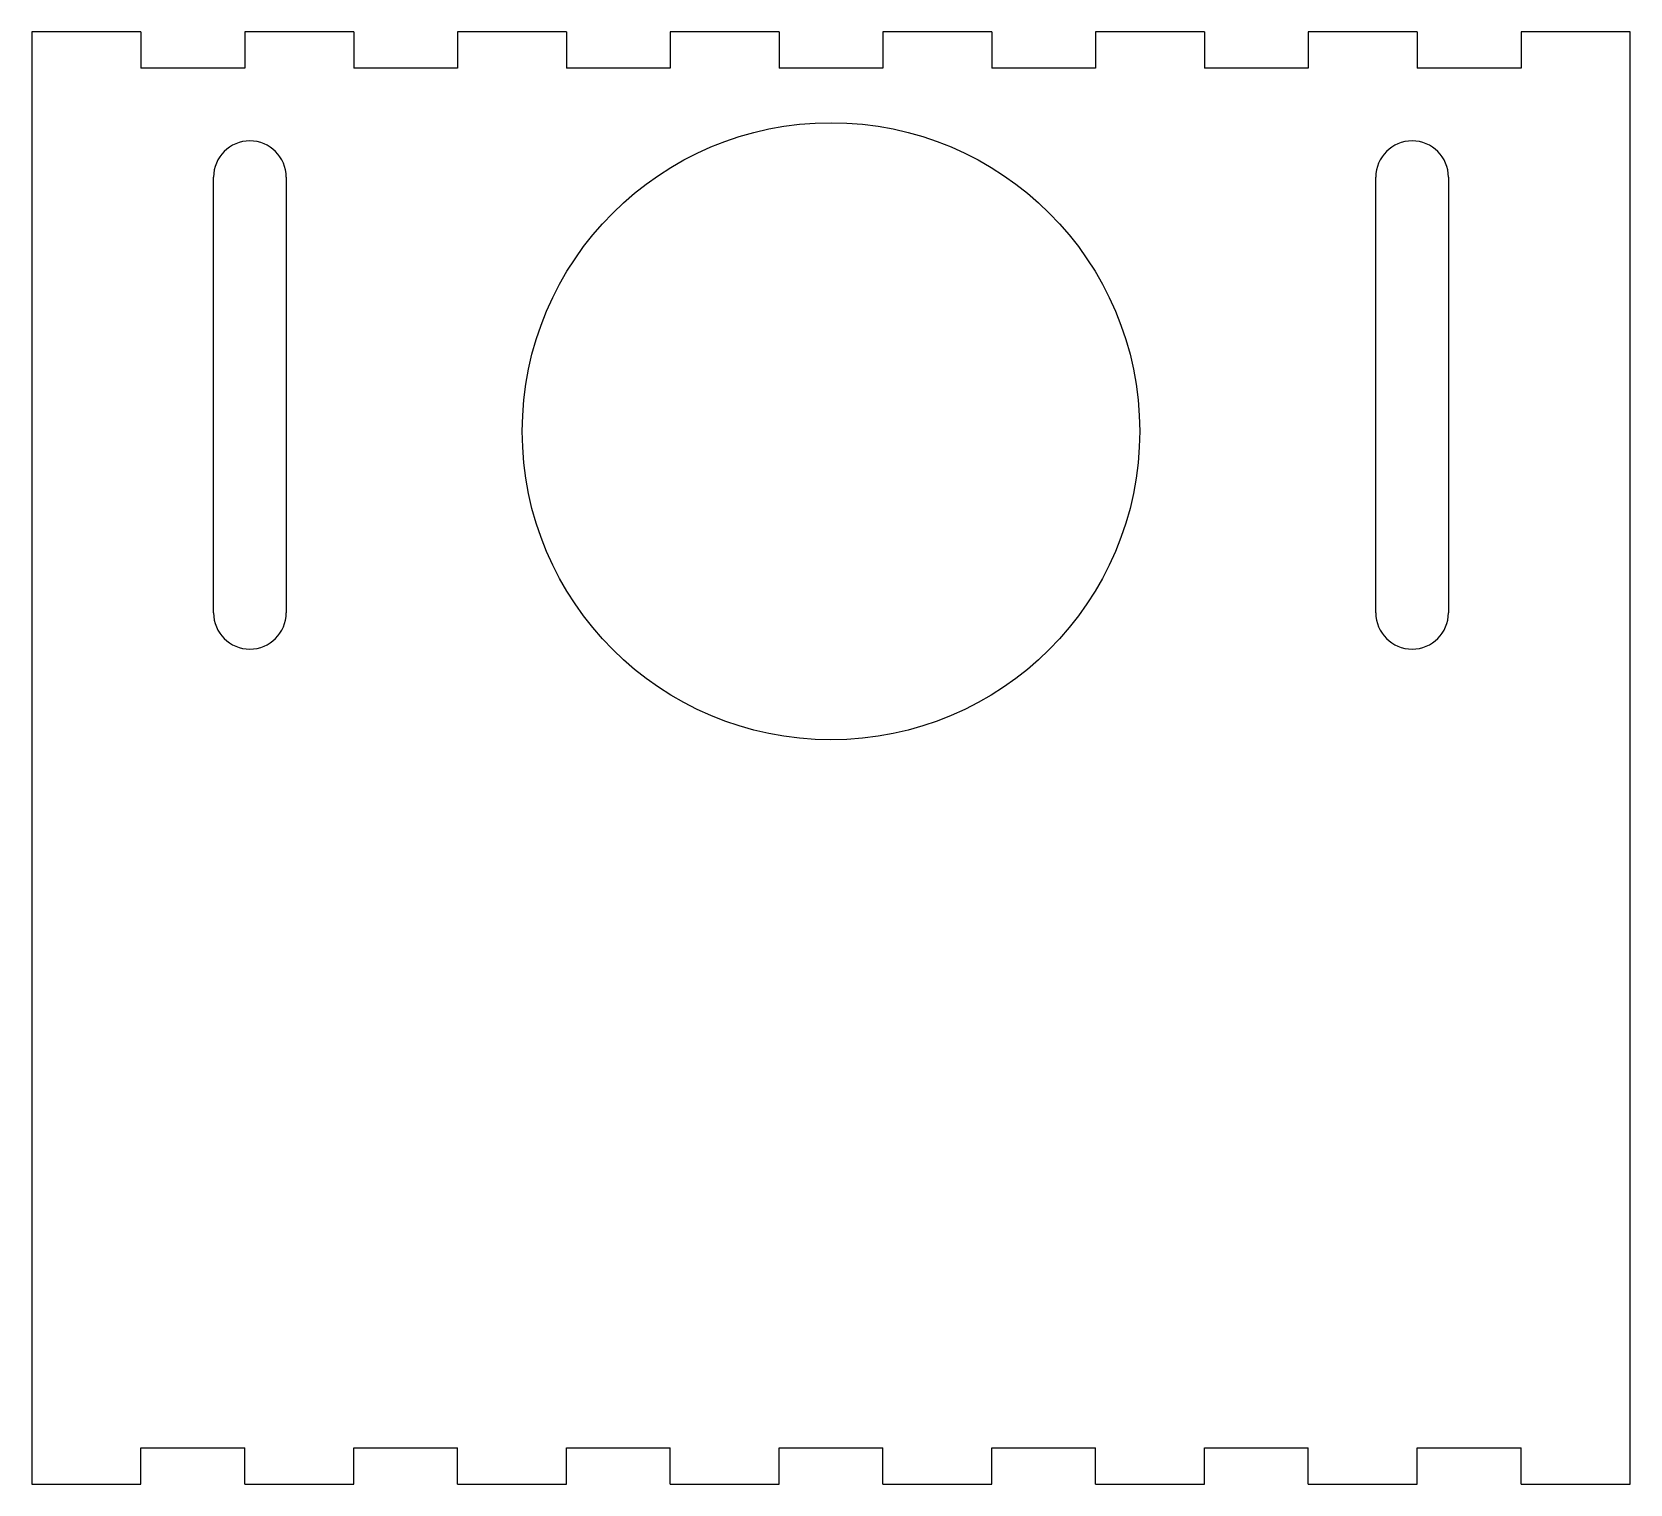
# Model space of a CAD drawing. Header units: millimetres. Extents: x -220 to 0, y -195 to 5.
import ezdxf

# ---------------------------------------------------------------- set-up
doc = ezdxf.new("R2010")
doc.units = ezdxf.units.MM

msp = doc.modelspace()

# ---------------------------------------------------------------- linework, layer by layer
at = {"color": 7, "linetype": 'Continuous', "lineweight": 25}
for p, q in [((-205, 5), (-220, 5)), ((-220, 5), (-220, -195)), ((-205, 5), (-205, 0)), ((-190.71, 5), (-190.71, 0)), ((-175.71, 5), (-190.71, 5)), ((-175.71, 5), (-175.71, 0)), ((-161.43, 5), (-161.43, 0)), ((-146.43, 5), (-161.43, 5)), ((-146.43, 5), (-146.43, 0)), ((-132.14, 5), (-132.14, 0)), ((-117.14, 5), (-132.14, 5)), ((-117.14, 5), (-117.14, 0)), ((-102.86, 5), (-102.86, 0)), ((-87.86, 5), (-102.86, 5)), ((-87.86, 5), (-87.86, 0)), ((-73.57, 5), (-73.57, 0)), ((-58.57, 5), (-73.57, 5)), ((-58.57, 5), (-58.57, 0)), ((-44.29, 5), (-44.29, 0)), ((-29.29, 5), (-44.29, 5)), ((-29.29, 5), (-29.29, 0)), ((-15, 5), (-15, 0)), ((0, 5), (-15, 5)), ((0, -195), (0, 5)), ((-190.71, 0), (-205, 0)), ((-161.43, 0), (-175.71, 0)), ((-132.14, 0), (-146.43, 0)), ((-102.86, 0), (-117.14, 0)), ((-73.57, 0), (-87.86, 0)), ((-44.29, 0), (-58.57, 0)), ((-15, 0), (-29.29, 0)), ((-195, -75), (-195, -15)), ((-185, -15), (-185, -75)), ((-35, -75), (-35, -15)), ((-25, -15), (-25, -75)), ((-205, -195), (-205, -190)), ((-205, -190), (-190.71, -190)), ((-190.71, -195), (-190.71, -190)), ((-175.71, -195), (-175.71, -190)), ((-175.71, -190), (-161.43, -190)), ((-161.43, -195), (-161.43, -190)), ((-146.43, -195), (-146.43, -190)), ((-146.43, -190), (-132.14, -190)), ((-132.14, -195), (-132.14, -190)), ((-117.14, -195), (-117.14, -190)), ((-117.14, -190), (-102.86, -190)), ((-102.86, -195), (-102.86, -190)), ((-87.86, -195), (-87.86, -190)), ((-87.86, -190), (-73.57, -190)), ((-73.57, -195), (-73.57, -190)), ((-58.57, -195), (-58.57, -190)), ((-58.57, -190), (-44.29, -190)), ((-44.29, -195), (-44.29, -190)), ((-29.29, -195), (-29.29, -190)), ((-29.29, -190), (-15, -190)), ((-15, -195), (-15, -190)), ((-220, -195), (-205, -195)), ((-190.71, -195), (-175.71, -195)), ((-161.43, -195), (-146.43, -195)), ((-132.14, -195), (-117.14, -195)), ((-102.86, -195), (-87.86, -195)), ((-73.57, -195), (-58.57, -195)), ((-44.29, -195), (-29.29, -195)), ((-15, -195), (0, -195))]:
    msp.add_line(p, q, dxfattribs=at)
msp.add_circle((-110, -50), 42.5, dxfattribs=at)
for centre, start, end in [((-190, -15), 0, 180), ((-30, -15), 0, 180), ((-190, -75), 180, 0), ((-30, -75), 180, 0)]:
    msp.add_arc(centre, 5, start, end, dxfattribs=at)

doc.saveas('drawing.dxf')
